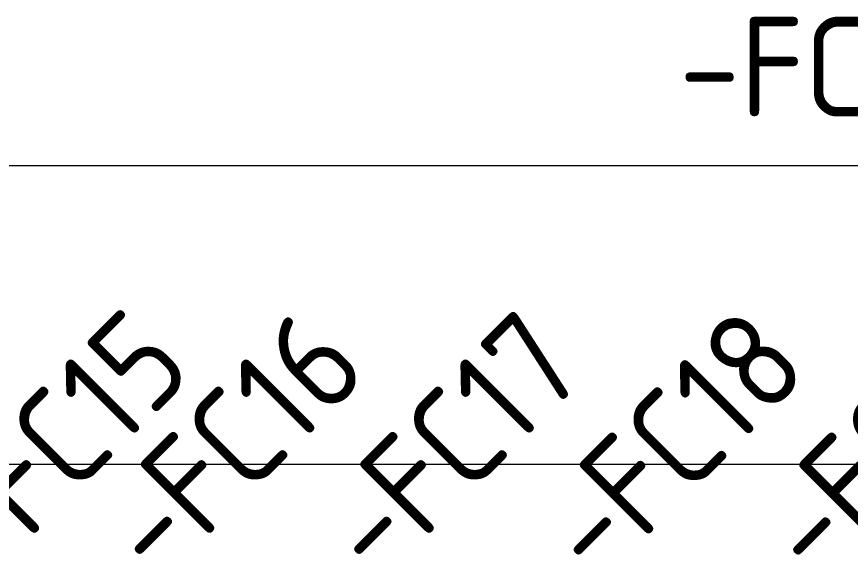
# Model space of a CAD drawing. Header units: millimetres. Extents: x 1359 to 3577, y 1336 to 3557.
# Drawn here: x 1802.7 to 1970.2, y 3018 to 3126.4 of the extents above; entities that cross this region are included whole.
import ezdxf
from ezdxf.enums import TextEntityAlignment as Align

# ---------------------------------------------------------------- set-up
doc = ezdxf.new("R2010")
doc.units = ezdxf.units.MM
doc.layers.add('002-PI-Kabelska kanalica', color=150, linetype='Continuous')
doc.styles.add('PI0', font='isocpeur.ttf', dxfattribs={"width": 0.9})

msp = doc.modelspace()

# ---------------------------------------------------------------- linework, layer by layer
at = {"layer": '002-PI-Kabelska kanalica', "color": 0, "linetype": 'ByBlock', "lineweight": 0}
for p, q in [((1601.07, 3096.56), (2417.07, 3096.56)), ((1601.07, 3036.56), (2417.07, 3036.56))]:
    msp.add_line(p, q, dxfattribs=at)

# ---------------------------------------------------------------- texts
at = {"layer": '002-PI-Kabelska kanalica', "color": 0, "linetype": 'ByBlock', "lineweight": 0, "style": 'PI0', "width": 0.9}
msp.add_text('-FC10...-FC30', height=20, dxfattribs=at).set_placement((2004.99, 3116.41), align=Align.MIDDLE)
for s, p in [('-FC15', (1796.21, 3012.31)), ('-FC17', (1875.51, 3012.31)), ('-FC16', (1831.41, 3012.31)), ('-FC18', (1919.61, 3012.18)), ('-FC19', (1963.71, 3012.18))]:
    msp.add_text(s, height=20, rotation=45, dxfattribs=at).set_placement(p)

doc.saveas('drawing.dxf')
